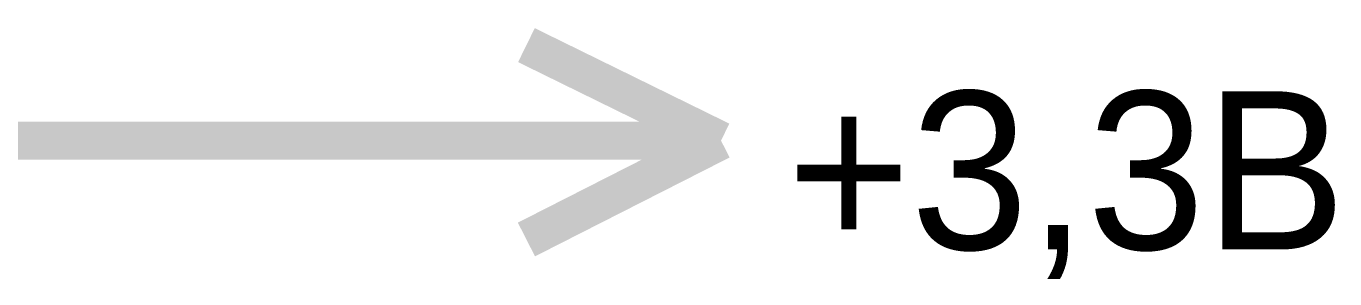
# Model space of a CAD drawing. Header units: inches. Extents: x 0 to 841, y 0 to 594.
# Drawn here: x 439.56 to 449.93, y 236.41 to 238.41 of the extents above; entities that cross this region are included whole.
import ezdxf

# ---------------------------------------------------------------- set-up
doc = ezdxf.new("R2010")
doc.units = ezdxf.units.IN
doc.layers.add('Sheet', color=255, linetype='Continuous')

msp = doc.modelspace()

# ---------------------------------------------------------------- linework, layer by layer
at = {"layer": 'Sheet'}
for points in [[(445.063, 237.501, 0.3, 0.3, 0), (443.521, 238.258, 0.3, 0.3, 0)], [(430.012, 237.501, 0.3, 0.3, 0), (435.003, 237.501, 0.3, 0.3, 0), (442.502, 237.501, 0.3, 0.3, 0)], [(442.502, 237.501, 0.3, 0.3, 0), (445.063, 237.501, 0.3, 0.3, 0)], [(445.063, 237.501, 0.3, 0.3, 0), (443.521, 236.717, 0.3, 0.3, 0)]]:
    msp.add_lwpolyline(points, format="xyseb", dxfattribs=at)

# ---------------------------------------------------------------- texts
msp.add_text('+3,3В', height=1.2543, dxfattribs=at).set_placement((445.586, 236.638))

doc.saveas('drawing.dxf')
